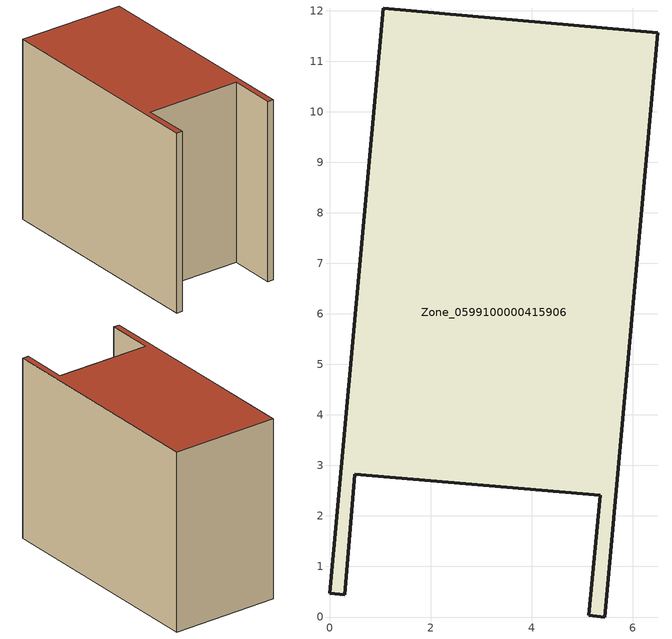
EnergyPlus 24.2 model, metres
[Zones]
Zone_0599100000415906
 floor ground (C_G): 0,0.47 1.06,12.05 6.49,11.56 5.44,0 5.12,0.03 5.35,2.41 0.5,2.83 0.29,0.45 z0
 wall outside (C_F): 1.06,12.05 0,0.47 0.29,0.45 0.5,2.83 5.35,2.41 5.12,0.03 5.44,0 6.49,11.56 1.06,12.05 z0:9.14
 roof outside (C_R): 5.44,0 6.49,11.56 1.06,12.05 0,0.47 0.29,0.45 0.5,2.83 5.35,2.41 5.12,0.03 z9.14
[BUILDING]
Pand.0599100000415906: North Axis=0; Terrain=City; Loads Convergence Tolerance Value=0.04; Temperature Convergence Tolerance Value=0.4; Solar Distribution=FullExterior; Maximum Number of Warmup Days=25; Minimum Number of Warmup Days=1
[Site:Location]
Rotterdam.The.Hague.AP_ZH_NLD Design_Conditions: Latitude=51.96; Longitude=4.45; Time Zone=1; Elevation=-4.5
[SITE:GROUNDTEMPERATURE:BUILDINGSURFACE]
18, 18, 18, 18, 18, 18, 18, 18, 18, 18, 18, 18
[MATERIAL] Thermal Absorptance=0.9; Solar Absorptance=0.7; Visible Absorptance=0.7
Name | Roughness | Thickness | Conductivity | Density | Specific Heat
G.TI.1992-2005 | MediumSmooth | 0.15 | 0.06 | 540 | 1210
F.TI.1992-2005 | Rough | 0.3 | 0.12 | 1920 | 840
R.TI.1992-2005 | MediumRough | 0.2 | 0.08 | 1500 | 1000
[CONSTRUCTION]
C_G: G.TI.1992-2005
C_F: F.TI.1992-2005
C_R: R.TI.1992-2005
[ZONE]
Zone_0599100000415906: Type=1; Multiplier=1; Ceiling Height=Autocalculate; Volume=Autocalculate; Floor Area=autocalculate; Part of Total Floor Area=Yes
[ZONEINFILTRATION:DESIGNFLOWRATE]
Infil_Zone_0599100000415906: Zone or ZoneList or Space or SpaceList=Zone_0599100000415906; Schedule=AlwaysOn; Design Flow Rate Calculation Method=Flow/Area; Flow Rate per Floor Area=0.0015; Constant Term Coefficient=1; Temperature Term Coefficient=0; Velocity Term Coefficient=0; Velocity Squared Term Coefficient=0
[HVACTEMPLATE:ZONE:IDEALLOADSAIRSYSTEM]
Zone_0599100000415906: Maximum Heating Supply Air Temperature=50; Minimum Cooling Supply Air Temperature=13; Maximum Heating Supply Air Humidity Ratio=0.0156; Minimum Cooling Supply Air Humidity Ratio=0.0077; Heating Limit=NoLimit; Cooling Limit=NoLimit; Dehumidification Control Type=ConstantSensibleHeatRatio; Cooling Sensible Heat Ratio=0.7; Dehumidification Setpoint=60; Humidification Control Type=None; Humidification Setpoint=30; Outdoor Air Method=None; Outdoor Air Flow Rate per Person=0.00944; Outdoor Air Flow Rate per Zone Floor Area=0; Outdoor Air Flow Rate per Zone=0; Demand Controlled Ventilation Type=None; Outdoor Air Economizer Type=NoEconomizer; Heat Recovery Type=None; Sensible Heat Recovery Effectiveness=0.7; Latent Heat Recovery Effectiveness=0.65
[ZONECONTROL:THERMOSTAT]
ThermostatControl_Zone_0599100000415906: Zone or ZoneList=Zone_0599100000415906; Control Type Schedule=DualSetpointControlType; Control 1=Thermostat_Zone_0599100000415906; Temperature Difference Between Cutout And Setpoint=0
[THERMOSTATSETPOINT:DUALSETPOINT]
Thermostat_Zone_0599100000415906: Heating Setpoint Temperature Schedule=HeatingSetpoint_Zone_0599100000415906; Cooling Setpoint Temperature Schedule=CoolingSetpoint_Zone_0599100000415906
[SCHEDULE:COMPACT]
HeatingSetpoint_Zone_0599100000415906: Through: 12/31, For: AllDays, Until: 24:00, 21
CoolingSetpoint_Zone_0599100000415906: Through: 12/31, For: AllDays, Until: 24:00, 24
DualSetpointControlType: Through: 12/31, For: AllDays, Until: 24:00, 4
AlwaysOn: Through: 12/31, For: AllDays, Until: 24:00, 1
